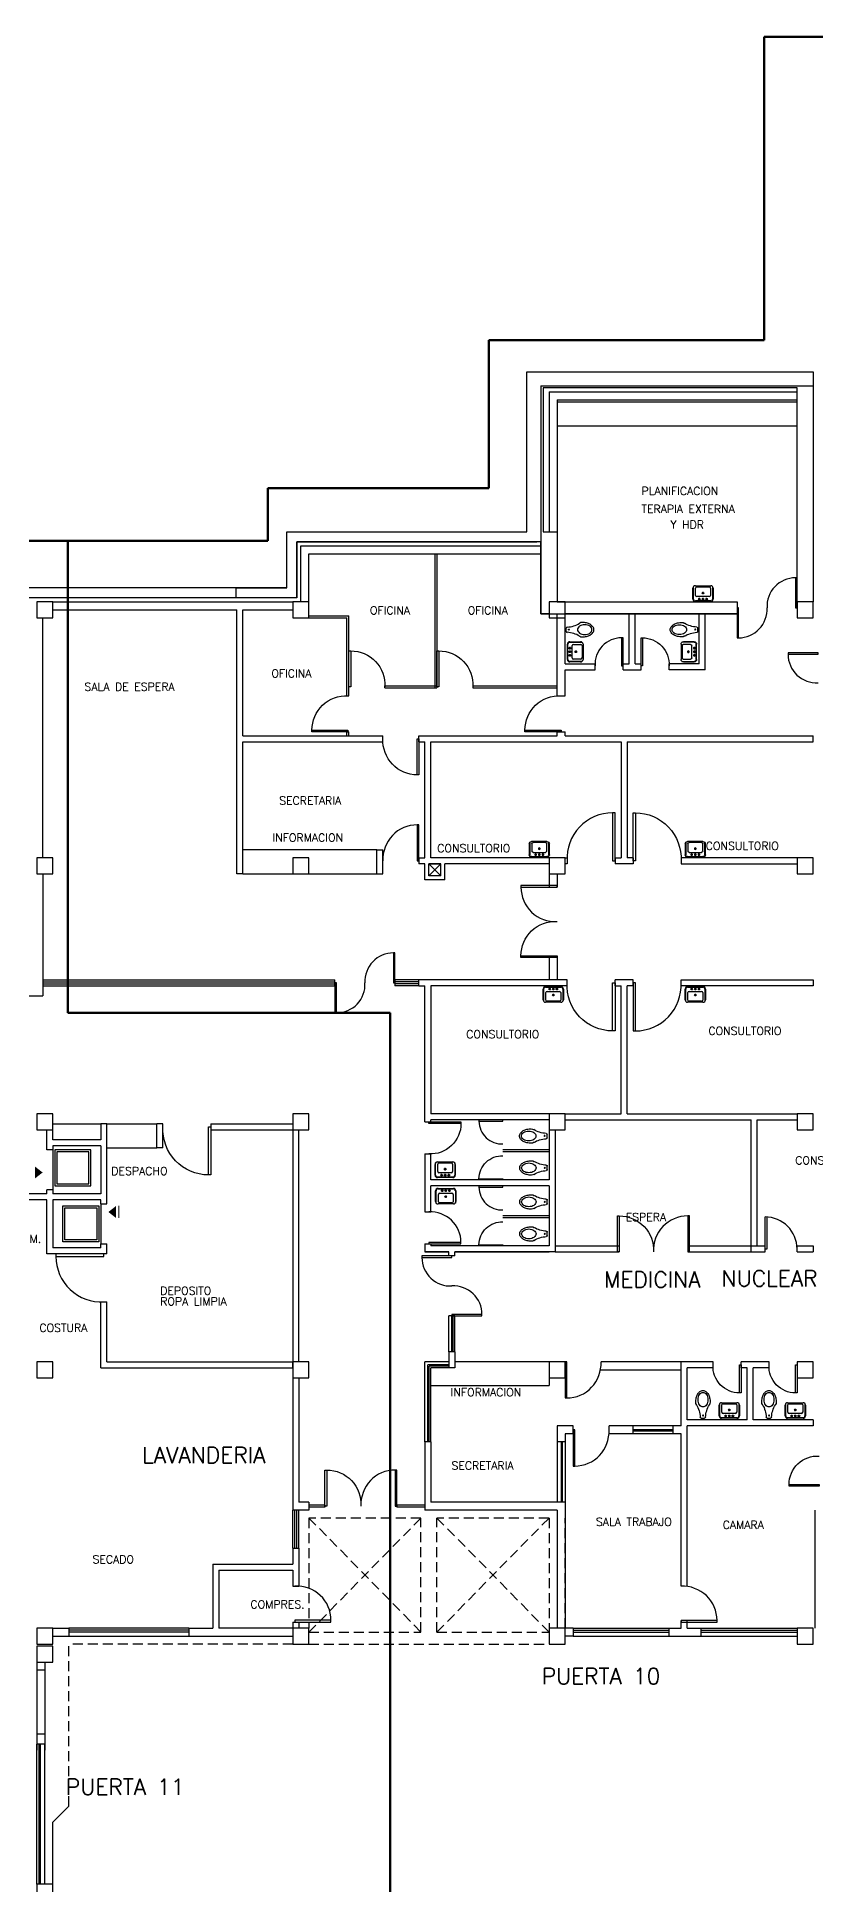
# Model space of a CAD drawing. Header units: metres. Extents: x 51 to 18146, y -212 to 18074.
# Drawn here: x 162.98 to 182.43, y -129.24 to -83.07 of the extents above; entities that cross this region are included whole.
import ezdxf

# ---------------------------------------------------------------- set-up
doc = ezdxf.new("R2010")
doc.units = ezdxf.units.M
doc.linetypes.add('HIDDEN', pattern=[0.375, 0.25, -0.125])
doc.layers.get('0').update_dxf_attribs({"color": 250})
for name, color, linetype in [('AY', 1, 'Continuous'), ('COL', 2, 'Continuous'), ('MU', 1, 'Continuous'), ('NO', 250, 'Continuous'), ('PA', 7, 'Continuous'), ('PU', 1, 'Continuous'), ('SA', 1, 'Continuous'), ('TA', 3, 'Continuous'), ('VE', 5, 'Continuous')]:
    doc.layers.add(name, color=color, linetype=linetype)
doc.layers.add('ZONAS', color=20, linetype='Continuous', lineweight=50)
doc.layers.get('0').freeze()
doc.styles.add('ROMANS', font='romans', dxfattribs={"height": 0.13})

# ---------------------------------------------------------------- blocks, each defined once
blk = doc.blocks.new('AS-01')
at = {"color": 0}
for p, q in [((-0.246, -0.098), (-0.246, 0.172)), ((-0.233, -0.135), (-0.233, 0.172)), ((-0.186, 0.232), (0.199, 0.232)), ((-0.186, 0.219), (0.199, 0.219)), ((-0.178, -0.103), (-0.178, 0.082)), ((-0.148, 0.112), (0.162, 0.112)), ((-0.053, 0.172), (-0.113, 0.172)), ((-0.083, 0.202), (-0.083, 0.142)), ((0.037, 0.172), (-0.023, 0.172)), ((0.037, 0.022), (-0.023, 0.022)), ((0.007, 0.202), (0.007, 0.142)), ((0.007, 0.052), (0.007, -0.008)), ((0.127, 0.172), (0.067, 0.172)), ((0.097, 0.202), (0.097, 0.142)), ((0.192, 0.082), (0.192, -0.103)), ((0.247, 0.172), (0.247, -0.135)), ((0.259, 0.172), (0.259, -0.098)), ((0.199, -0.158), (-0.186, -0.158)), ((0.162, -0.133), (-0.148, -0.133))]:
    blk.add_line(p, q, dxfattribs=at)
for centre in [(-0.083, 0.172), (0.007, 0.172), (0.007, 0.022), (0.097, 0.172)]:
    blk.add_circle(centre, 0.02, dxfattribs=at)
for centre, radius, start, end in [((-0.186, 0.172), 0.06, 90, 180), ((-0.186, 0.172), 0.0475, 90, 180), ((-0.148, 0.082), 0.03, 90, 180), ((0.162, 0.082), 0.03, 0, 90), ((0.199, 0.172), 0.06, 0, 90), ((0.199, 0.172), 0.0475, 0, 90), ((-0.186, -0.098), 0.06, 180, 270), ((-0.148, -0.103), 0.03, 180, 270), ((0.162, -0.103), 0.03, 270, 0), ((0.199, -0.098), 0.06, 270, 0)]:
    blk.add_arc(centre, radius, start, end, dxfattribs=at)
blk = doc.blocks.new('P-IZ')
at = {"color": 0}
blk.add_lwpolyline([(0.05, 1), (0.05, 0), (0, 0), (0, 1), (0.05, 1, -0.429311), (1, 0, -3.280951)], format="xyb", dxfattribs=at)
blk = doc.blocks.new('-COL40-')
at = {"color": 0}
blk.add_lwpolyline([(-0.2, 0.2), (-0.2, -0.2), (0.2, -0.2), (0.2, 0.2)], close=True, dxfattribs=at)
blk = doc.blocks.new('P-DE')
at = {"color": 0}
blk.add_lwpolyline([(-0.05, 1), (-0.05, 0), (0, 0), (0, 1), (-0.05, 1, 0.429311), (-1, 0, 3.280951)], format="xyb", dxfattribs=at)
blk = doc.blocks.new('AS-14')
at = {"color": 0}
blk.add_line((-0.046, 0.483), (0.036, 0.483), dxfattribs=at)
for points in [[(-0.162, 0.158, 0.022879), (-0.17, 0.146, 0.128162), (-0.185, 0.088, 0.055069), (-0.173, -0.023, 0.068879), (-0.14, -0.11, 0.105724), (-0.079, -0.182, 0.165058), (-0.005, -0.207, 0.165058), (0.069, -0.182, 0.105724), (0.13, -0.11, 0.068879), (0.163, -0.023, 0.055069), (0.175, 0.088, 0.128162)], [(0.175, 0.088, 0.128162), (0.16, 0.146, 0.022879), (0.152, 0.158, 0.085166)]]:
    blk.add_lwpolyline(points, format="xyb", dxfattribs=at)
blk.add_lwpolyline([(-0.125, 0.023, 0.068446), (-0.116, -0.049, 0.080596), (-0.09, -0.105, 0.107056), (-0.047, -0.145, 0.138156), (-0.003, -0.158, 0.138156), (0.041, -0.145, 0.107056), (0.083, -0.105, 0.080596), (0.109, -0.049, 0.068446), (0.119, 0.023, 0.068446), (0.109, 0.095, 0.080596), (0.083, 0.151, 0.107056), (0.041, 0.191, 0.138156), (-0.003, 0.203, 0.138156), (-0.047, 0.191, 0.107056), (-0.09, 0.151, 0.080596), (-0.116, 0.095, 0.068446)], format="xyb", close=True, dxfattribs=at)
blk.add_circle((-0.002, 0.42), 0.0125, dxfattribs=at)
for centre, radius, start, end in [((-0.046, 0.458), 0.025, 90, 177.4769), ((0.036, 0.458), 0.025, 2.5231, 90), ((-0.7, 0.487), 0.63, 327.6068, 357.4769), ((0.69, 0.487), 0.63, 182.5231, 212.3932)]:
    blk.add_arc(centre, radius, start, end, dxfattribs=at)
blk = doc.blocks.new('-MP')
at = {"color": 0}
for points in [[(-0.475, 0.5), (-0.475, 0), (-0.5, 0), (-0.5, 0.5), (-0.475, 0.5, -0.429311), (0, 0, -3.280951)], [(0.475, 0.5), (0.475, 0), (0.5, 0), (0.5, 0.5), (0.475, 0.5, 0.429311), (0, 0, 3.280951)]]:
    blk.add_lwpolyline(points, format="xyb", dxfattribs=at)
blk = doc.blocks.new('-MP1')
at = {"color": 0}
for points in [[(0.475, 0.5), (0.475, 0), (0.5, 0), (0.5, 0.5), (0.475, 0.5, 0.429311), (0, 0, 3.280951)], [(-0.475, -0.5), (-0.475, 0), (-0.5, 0), (-0.5, -0.5), (-0.475, -0.5, 0.429311), (0, 0, 3.280951)]]:
    blk.add_lwpolyline(points, format="xyb", dxfattribs=at)

msp = doc.modelspace()

# ---------------------------------------------------------------- linework, layer by layer
at = {"layer": 'AY', "color": 0}
for p, q in [((173.083, -103.739), (172.783, -104.039)), ((173.083, -104.039), (172.783, -103.739)), ((173.083, -103.739), (172.783, -104.039)), ((173.083, -104.039), (172.783, -103.739)), ((163.383, -110.889), (163.383, -111.889)), ((164.583, -112.239), (164.583, -113.239)), ((163.783, -127.288), (163.383, -127.688)), ((163.383, -129.238), (163.383, -127.688))]:
    msp.add_line(p, q, dxfattribs=at)
at = {"layer": 'AY', "color": 0, "linetype": 'HIDDEN'}
for p, q in [((172.583, -120.089), (169.783, -122.939)), ((172.583, -122.939), (169.783, -120.089)), ((172.583, -120.089), (169.783, -120.089)), ((169.783, -120.089), (169.783, -122.839)), ((172.583, -120.089), (169.783, -122.939)), ((172.583, -122.939), (169.783, -120.089)), ((172.583, -120.089), (169.783, -120.089)), ((169.783, -120.089), (169.783, -122.839)), ((172.583, -122.939), (172.583, -120.089)), ((172.583, -122.939), (172.583, -120.089)), ((175.783, -120.089), (172.983, -122.939)), ((172.983, -120.089), (175.783, -122.939)), ((172.983, -122.939), (172.983, -120.089)), ((175.783, -120.089), (172.983, -120.089)), ((172.983, -122.939), (172.983, -120.089)), ((175.783, -120.089), (175.783, -122.839)), ((176.183, -122.839), (176.183, -120.092)), ((163.783, -127.288), (163.783, -123.239)), ((169.383, -123.239), (163.783, -123.239)), ((169.383, -123.239), (164.033, -123.239)), ((169.783, -122.939), (172.583, -122.939)), ((169.783, -122.939), (172.583, -122.939)), ((169.783, -123.239), (175.783, -123.239)), ((169.783, -123.239), (173.111, -123.239)), ((173.111, -122.809), (172.983, -122.939)), ((172.983, -122.939), (175.783, -122.939)), ((172.983, -122.939), (173.111, -122.939))]:
    msp.add_line(p, q, dxfattribs=at)
at = {"layer": 'AY', "color": 15}
for points in [[(164.333, -110.889), (163.433, -110.889), (163.433, -111.789), (164.333, -111.789)], [(164.283, -110.939), (163.483, -110.939), (163.483, -111.739), (164.283, -111.739)], [(163.633, -112.289), (164.533, -112.289), (164.533, -113.189), (163.633, -113.189)], [(163.683, -112.339), (164.483, -112.339), (164.483, -113.139), (163.683, -113.139)]]:
    msp.add_lwpolyline(points, close=True, dxfattribs=at)
for points in [[(163.126, -111.453, 0, 0.3, 0), (162.933, -111.453, 0.3, 0.3, 0)], [(164.769, -112.44, 0, 0.3, 0), (164.961, -112.44, 0.3, 0.3, 0)]]:
    msp.add_lwpolyline(points, format="xyseb", dxfattribs=at)
at = {"layer": 'AY', "color": 15, "const_width": 0.03}
msp.add_lwpolyline([(165.031, -112.591), (165.031, -112.283)], dxfattribs=at)
at = {"layer": 'AY', "color": 15}
msp.add_lwpolyline([(153.533, -133.189), (163.383, -133.189), (163.383, -129.238)], dxfattribs=at)
at = {"layer": 'COL', "color": 15}
for p, q in [((175.233, -91.439), (182.383, -91.439)), ((175.233, -95.439), (175.233, -91.439)), ((175.583, -91.789), (175.583, -97.489)), ((175.583, -91.789), (182.383, -91.789)), ((181.983, -91.839), (175.633, -91.839)), ((175.633, -91.839), (175.633, -95.439)), ((181.983, -97.189), (181.983, -91.839)), ((182.383, -91.439), (182.383, -97.189)), ((175.983, -92.189), (175.983, -97.189)), ((175.983, -92.189), (181.983, -92.189)), ((175.983, -92.789), (181.983, -92.789)), ((169.233, -96.839), (169.233, -95.439)), ((169.233, -95.439), (175.233, -95.439)), ((169.233, -95.439), (175.233, -95.439)), ((169.233, -96.839), (169.233, -95.439)), ((175.633, -95.439), (175.983, -95.439)), ((175.983, -95.439), (175.983, -97.189)), ((169.483, -95.689), (175.483, -95.689)), ((169.483, -97.089), (169.483, -95.689)), ((175.583, -95.689), (169.483, -95.689)), ((169.483, -95.689), (169.483, -97.089)), ((175.583, -97.489), (175.583, -95.689)), ((169.233, -96.839), (118.883, -96.839)), ((167.96, -96.839), (169.233, -96.839)), ((167.96, -97.089), (167.96, -96.839)), ((169.483, -97.089), (118.633, -97.089)), ((169.483, -97.089), (167.96, -97.089)), ((175.983, -97.189), (180.483, -97.189)), ((175.983, -97.189), (180.483, -97.189)), ((180.483, -97.189), (180.483, -97.489)), ((175.583, -97.489), (180.483, -97.489)), ((175.783, -97.489), (175.583, -97.489)), ((180.483, -97.489), (176.183, -97.489))]:
    msp.add_line(p, q, dxfattribs=at)
at = {"layer": 'MU', "color": 0}
for p, q in [((171.483, -103.389), (168.133, -103.389)), ((171.483, -103.389), (168.133, -103.389)), ((168.133, -103.989), (169.383, -103.989)), ((168.133, -103.989), (169.383, -103.989)), ((169.783, -103.989), (171.483, -103.989)), ((169.783, -103.989), (171.483, -103.989)), ((163.383, -110.239), (164.583, -110.239)), ((164.733, -110.239), (165.983, -110.239)), ((164.733, -110.839), (165.983, -110.839)), ((176.228, -116.189), (173.453, -116.189)), ((179.083, -116.189), (177.083, -116.189)), ((175.783, -116.789), (172.833, -116.789)), ((175.783, -116.589), (175.783, -116.775))]:
    msp.add_line(p, q, dxfattribs=at)
at = {"layer": 'NO'}
for p, q in [((175.783, -103.989), (175.783, -104.325)), ((175.983, -103.989), (175.983, -104.325)), ((175.783, -105.167), (175.783, -105.193)), ((175.783, -106.035), (175.783, -106.639)), ((175.983, -106.035), (175.983, -106.639)), ((176.183, -116.389), (176.228, -116.389)), ((177.07, -116.389), (179.083, -116.389))]:
    msp.add_line(p, q, dxfattribs=at)
at = {"layer": 'PA', "color": 0}
for p, q in [((175.783, -91.939), (181.983, -91.939)), ((175.783, -91.939), (175.783, -95.439)), ((175.983, -92.139), (181.983, -92.139)), ((175.983, -92.139), (175.983, -95.439)), ((169.583, -95.789), (175.583, -95.789)), ((169.583, -97.189), (169.583, -95.789)), ((169.583, -95.789), (175.583, -95.789)), ((169.583, -97.189), (169.583, -95.789)), ((169.783, -97.189), (169.783, -95.989)), ((169.783, -95.989), (175.583, -95.989)), ((169.783, -95.989), (175.583, -95.989)), ((169.783, -97.189), (169.783, -95.989)), ((163.383, -97.189), (169.383, -97.189)), ((163.383, -97.389), (167.983, -97.389)), ((167.96, -97.189), (169.383, -97.189)), ((167.96, -97.389), (167.983, -97.389)), ((167.983, -103.989), (167.983, -97.389)), ((167.983, -103.989), (167.983, -97.389)), ((168.133, -97.389), (169.383, -97.389)), ((168.133, -100.539), (168.133, -97.389)), ((168.133, -100.539), (168.133, -97.389)), ((168.133, -97.389), (169.383, -97.389)), ((163.133, -103.589), (163.133, -97.589)), ((175.983, -99.539), (175.983, -97.489)), ((175.983, -99.539), (175.983, -97.489)), ((176.183, -98.739), (176.183, -97.489)), ((176.183, -98.739), (176.183, -97.489)), ((177.783, -98.739), (177.783, -97.489)), ((177.783, -98.739), (177.783, -97.489)), ((177.933, -98.739), (177.933, -97.489)), ((177.933, -98.739), (177.933, -97.489)), ((179.533, -98.739), (179.533, -97.489)), ((179.683, -98.889), (179.683, -97.489)), ((176.183, -98.739), (176.933, -98.739)), ((176.183, -98.739), (176.933, -98.739)), ((176.933, -98.889), (176.933, -98.739)), ((176.933, -98.889), (176.933, -98.739)), ((177.633, -98.889), (177.633, -98.739)), ((177.633, -98.739), (177.783, -98.739)), ((177.633, -98.889), (177.633, -98.739)), ((177.633, -98.739), (177.783, -98.739)), ((177.933, -98.739), (178.083, -98.739)), ((178.083, -98.889), (178.083, -98.739)), ((178.083, -98.889), (178.083, -98.739)), ((178.783, -98.889), (178.783, -98.739)), ((179.533, -98.739), (178.783, -98.739)), ((178.783, -98.889), (178.783, -98.739)), ((179.533, -98.739), (178.783, -98.739)), ((176.183, -99.539), (176.183, -98.889)), ((176.183, -98.889), (176.933, -98.889)), ((176.183, -99.539), (176.183, -98.889)), ((176.183, -98.889), (176.933, -98.889)), ((177.633, -98.889), (177.933, -98.889)), ((177.633, -98.889), (178.083, -98.889)), ((179.533, -98.889), (178.783, -98.889)), ((179.683, -98.889), (178.783, -98.889)), ((175.983, -99.539), (176.183, -99.539)), ((175.983, -99.539), (176.183, -99.539)), ((168.133, -100.539), (171.633, -100.539)), ((168.133, -100.539), (171.633, -100.539)), ((171.633, -100.689), (171.633, -100.539)), ((171.633, -100.689), (171.633, -100.539)), ((172.533, -100.689), (172.533, -100.539)), ((172.533, -100.539), (175.983, -100.539)), ((172.533, -100.539), (175.983, -100.539)), ((172.533, -100.689), (172.533, -100.539)), ((175.983, -100.539), (175.983, -100.439)), ((175.983, -100.439), (176.183, -100.439)), ((175.983, -100.439), (176.183, -100.439)), ((175.983, -100.539), (175.983, -100.439)), ((176.183, -100.539), (176.183, -100.439)), ((176.183, -100.539), (176.183, -100.439)), ((176.183, -100.539), (182.383, -100.539)), ((176.183, -100.539), (182.383, -100.539)), ((182.383, -100.689), (182.383, -100.539)), ((168.133, -100.689), (171.633, -100.689)), ((168.133, -103.989), (168.133, -100.689)), ((168.133, -100.689), (171.633, -100.689)), ((168.133, -103.989), (168.133, -100.689)), ((172.533, -100.689), (172.683, -100.689)), ((172.533, -100.689), (172.683, -100.689)), ((172.683, -103.589), (172.683, -100.689)), ((172.683, -103.589), (172.683, -100.689)), ((172.833, -103.589), (172.833, -100.689)), ((172.833, -100.689), (177.583, -100.689)), ((172.833, -100.689), (177.583, -100.689)), ((172.833, -103.589), (172.833, -100.689)), ((177.583, -100.689), (177.583, -103.589)), ((177.583, -100.689), (177.583, -103.589)), ((177.733, -100.689), (182.383, -100.689)), ((177.733, -100.689), (177.733, -103.589)), ((177.733, -100.689), (182.383, -100.689)), ((177.733, -100.689), (177.733, -103.589)), ((171.483, -103.389), (171.633, -103.389)), ((171.483, -103.989), (171.483, -103.389)), ((171.483, -103.389), (171.633, -103.389)), ((171.483, -103.989), (171.483, -103.389)), ((171.633, -103.989), (171.633, -103.389)), ((171.633, -103.989), (171.633, -103.389)), ((172.533, -103.589), (172.683, -103.589)), ((172.533, -103.589), (172.533, -103.739)), ((172.533, -103.589), (172.683, -103.589)), ((172.533, -103.589), (172.533, -103.739)), ((172.683, -103.739), (172.533, -103.739)), ((172.683, -103.739), (172.533, -103.739)), ((172.683, -104.139), (172.683, -103.739)), ((172.683, -104.139), (172.683, -103.739)), ((173.083, -103.739), (172.783, -103.739)), ((172.783, -104.039), (172.783, -103.739)), ((172.783, -103.739), (173.083, -103.739)), ((173.083, -103.739), (172.783, -103.739)), ((172.783, -103.739), (173.083, -103.739)), ((172.783, -104.039), (172.783, -103.739)), ((175.783, -103.589), (172.833, -103.589)), ((175.783, -103.589), (172.833, -103.589)), ((173.083, -104.039), (173.083, -103.739)), ((173.083, -104.039), (173.083, -103.739)), ((173.183, -104.139), (173.183, -103.739)), ((175.783, -103.739), (173.183, -103.739)), ((175.783, -103.739), (173.183, -103.739)), ((173.183, -104.139), (173.183, -103.739)), ((176.183, -103.589), (176.233, -103.589)), ((176.183, -103.589), (176.233, -103.589)), ((176.233, -103.739), (176.183, -103.739)), ((176.233, -103.739), (176.183, -103.739)), ((176.233, -103.589), (176.233, -103.739)), ((176.233, -103.589), (176.233, -103.739)), ((177.433, -103.589), (177.433, -103.739)), ((177.433, -103.589), (177.583, -103.589)), ((177.433, -103.589), (177.433, -103.739)), ((177.433, -103.589), (177.583, -103.589)), ((177.883, -103.739), (177.433, -103.739)), ((177.883, -103.739), (177.433, -103.739)), ((177.883, -103.589), (177.733, -103.589)), ((177.883, -103.589), (177.733, -103.589)), ((177.883, -103.589), (177.883, -103.739)), ((177.883, -103.589), (177.883, -103.739)), ((179.083, -103.589), (179.083, -103.739)), ((181.984, -103.589), (179.083, -103.589)), ((181.984, -103.589), (179.083, -103.589)), ((179.083, -103.589), (179.083, -103.739)), ((179.083, -103.739), (181.984, -103.739)), ((179.083, -103.739), (181.984, -103.739)), ((163.133, -103.989), (163.133, -107.039)), ((168.133, -103.989), (167.983, -103.989)), ((168.133, -103.989), (167.983, -103.989)), ((171.483, -103.989), (171.633, -103.989)), ((171.483, -103.989), (171.633, -103.989)), ((173.183, -104.139), (172.683, -104.139)), ((173.183, -104.139), (172.683, -104.139)), ((173.083, -104.039), (172.783, -104.039)), ((173.083, -104.039), (172.783, -104.039)), ((163.133, -105.109), (163.133, -107.039)), ((172.533, -106.789), (172.533, -106.639)), ((176.233, -106.639), (172.533, -106.639)), ((173.111, -106.639), (172.533, -106.639)), ((172.533, -106.789), (172.533, -106.639)), ((176.233, -106.639), (172.533, -106.639)), ((172.533, -106.789), (172.533, -106.639)), ((176.233, -106.789), (176.233, -106.639)), ((176.233, -106.789), (176.233, -106.639)), ((177.433, -106.789), (177.433, -106.639)), ((177.883, -106.639), (177.433, -106.639)), ((177.883, -106.639), (177.433, -106.639)), ((177.433, -106.789), (177.433, -106.639)), ((177.883, -106.789), (177.883, -106.639)), ((177.883, -106.789), (177.883, -106.639)), ((179.083, -106.789), (179.083, -106.639)), ((179.083, -106.639), (182.383, -106.639)), ((179.083, -106.789), (179.083, -106.639)), ((182.383, -106.639), (182.383, -106.789)), ((182.383, -106.639), (182.383, -106.789)), ((158.883, -107.039), (163.133, -107.039)), ((160.083, -107.039), (163.133, -107.039)), ((172.533, -106.789), (172.683, -106.789)), ((172.533, -106.789), (172.683, -106.789)), ((172.533, -106.789), (172.683, -106.789)), ((172.683, -110.189), (172.683, -106.789)), ((172.683, -110.189), (172.683, -106.789)), ((172.683, -110.189), (172.683, -106.789)), ((172.833, -106.789), (172.833, -109.989)), ((176.233, -106.789), (172.833, -106.789)), ((172.833, -106.789), (172.833, -109.989)), ((172.833, -106.789), (172.833, -109.989)), ((176.233, -106.789), (172.833, -106.789)), ((177.433, -106.789), (177.583, -106.789)), ((177.433, -106.789), (177.583, -106.789)), ((177.583, -109.989), (177.583, -106.789)), ((177.583, -109.989), (177.583, -106.789)), ((177.883, -106.789), (177.733, -106.789)), ((177.733, -109.989), (177.733, -106.789)), ((177.733, -109.989), (177.733, -106.789)), ((177.883, -106.789), (177.733, -106.789)), ((182.383, -106.789), (179.083, -106.789)), ((182.383, -106.789), (179.083, -106.789)), ((164.733, -110.239), (164.583, -110.239)), ((164.583, -110.239), (164.583, -110.639)), ((164.733, -110.839), (164.733, -110.239)), ((166.133, -110.239), (165.983, -110.239)), ((165.983, -110.839), (165.983, -110.239)), ((166.133, -110.839), (166.133, -110.239)), ((167.333, -110.239), (167.333, -110.389)), ((167.333, -110.239), (169.383, -110.239)), ((167.96, -110.239), (169.383, -110.239)), ((172.683, -110.189), (172.833, -110.189)), ((172.683, -110.189), (172.833, -110.189)), ((172.683, -110.189), (172.833, -110.189)), ((175.783, -109.989), (172.833, -109.989)), ((173.111, -109.989), (172.833, -109.989)), ((175.783, -109.989), (172.833, -109.989)), ((175.783, -110.139), (172.833, -110.139)), ((172.833, -110.189), (172.833, -110.139)), ((173.111, -110.139), (172.833, -110.139)), ((172.833, -110.189), (172.833, -110.139)), ((175.783, -110.139), (172.833, -110.139)), ((172.833, -110.189), (172.833, -110.139)), ((176.183, -109.989), (177.583, -109.989)), ((176.183, -109.989), (177.583, -109.989)), ((176.183, -110.139), (179.083, -110.139)), ((176.183, -110.139), (180.833, -110.139)), ((177.733, -109.989), (181.983, -109.989)), ((177.733, -109.989), (181.983, -109.989)), ((180.833, -113.439), (180.833, -110.139)), ((180.983, -110.139), (181.983, -110.139)), ((180.983, -113.289), (180.983, -110.139)), ((163.233, -110.889), (163.233, -110.389)), ((163.383, -110.639), (163.383, -110.389)), ((164.583, -110.639), (163.383, -110.639)), ((164.583, -110.789), (163.383, -110.789)), ((163.383, -110.789), (163.383, -110.889)), ((164.583, -110.789), (164.583, -111.989)), ((164.733, -112.239), (164.733, -110.639)), ((167.333, -110.389), (169.383, -110.389)), ((167.96, -110.389), (169.383, -110.389)), ((169.383, -110.389), (169.383, -116.189)), ((169.383, -110.389), (169.383, -112.389)), ((169.533, -116.189), (169.533, -110.389)), ((169.533, -114.528), (169.533, -110.389)), ((175.783, -110.389), (175.783, -111.639)), ((175.783, -110.389), (175.783, -111.639)), ((175.933, -110.389), (175.933, -113.439)), ((163.383, -110.889), (163.233, -110.889)), ((166.133, -110.839), (165.983, -110.839)), ((172.683, -110.989), (172.833, -110.989)), ((172.683, -110.989), (172.683, -112.439)), ((172.683, -110.989), (172.683, -112.439)), ((172.683, -110.989), (172.833, -110.989)), ((172.683, -110.989), (172.683, -112.439)), ((172.683, -110.989), (172.833, -110.989)), ((172.833, -111.639), (172.833, -110.989)), ((172.833, -111.639), (172.833, -110.989)), ((172.833, -111.639), (172.833, -110.989)), ((175.783, -111.639), (172.833, -111.639)), ((173.111, -111.639), (172.833, -111.639)), ((175.783, -111.639), (172.833, -111.639)), ((163.233, -111.989), (157.333, -111.989)), ((163.233, -112.139), (161.233, -112.139)), ((163.383, -111.889), (163.233, -111.889)), ((163.233, -111.989), (163.233, -111.889)), ((163.233, -113.489), (163.233, -112.139)), ((163.383, -111.889), (163.383, -111.989)), ((163.383, -111.889), (163.383, -111.989)), ((164.583, -111.989), (163.383, -111.989)), ((164.583, -112.139), (163.383, -112.139)), ((163.383, -112.139), (163.383, -113.339)), ((164.583, -112.239), (164.583, -112.139)), ((175.783, -111.789), (172.833, -111.789)), ((172.833, -112.439), (172.833, -111.789)), ((173.111, -111.789), (172.833, -111.789)), ((172.833, -112.439), (172.833, -111.789)), ((175.783, -111.789), (172.833, -111.789)), ((172.833, -112.439), (172.833, -111.789)), ((175.783, -111.789), (175.783, -113.289)), ((175.783, -111.789), (175.783, -113.289)), ((164.583, -112.239), (164.733, -112.239)), ((169.383, -112.539), (169.383, -114.528)), ((172.683, -112.439), (172.833, -112.439)), ((172.683, -112.439), (172.833, -112.439)), ((172.683, -112.439), (172.833, -112.439)), ((164.733, -113.489), (163.233, -113.489)), ((164.583, -113.339), (163.383, -113.339)), ((164.583, -113.339), (164.583, -113.239)), ((164.583, -113.239), (164.733, -113.239)), ((164.733, -113.489), (164.733, -113.239)), ((172.683, -113.239), (172.833, -113.239)), ((172.683, -113.239), (172.683, -113.439)), ((172.683, -113.239), (172.833, -113.239)), ((172.683, -113.239), (172.683, -113.439)), ((172.683, -113.239), (172.833, -113.239)), ((172.683, -113.239), (172.683, -113.439)), ((172.683, -113.439), (173.283, -113.439)), ((173.111, -113.439), (172.683, -113.439)), ((172.683, -113.439), (173.111, -113.439)), ((172.683, -113.439), (173.283, -113.439)), ((173.283, -113.439), (172.683, -113.439)), ((173.283, -113.439), (172.683, -113.439)), ((172.833, -113.239), (172.833, -113.289)), ((172.833, -113.239), (172.833, -113.289)), ((172.833, -113.239), (172.833, -113.289)), ((175.783, -113.289), (172.833, -113.289)), ((173.111, -113.289), (172.833, -113.289)), ((175.783, -113.289), (172.833, -113.289)), ((173.283, -113.539), (173.283, -113.439)), ((173.433, -113.539), (173.283, -113.539)), ((175.933, -113.439), (173.433, -113.439)), ((175.775, -113.439), (173.433, -113.439)), ((173.433, -113.539), (173.433, -113.439)), ((173.433, -113.439), (175.783, -113.439)), ((173.433, -113.439), (175.783, -113.439)), ((175.933, -113.289), (177.54, -113.289)), ((175.933, -113.439), (177.54, -113.439)), ((178.389, -113.289), (178.4, -113.289)), ((179.25, -113.289), (181.183, -113.289)), ((179.25, -113.439), (181.183, -113.439)), ((181.183, -113.439), (181.183, -113.289)), ((181.983, -113.439), (181.983, -113.289)), ((181.983, -113.289), (182.383, -113.289)), ((181.983, -113.439), (182.383, -113.439)), ((182.383, -113.289), (182.383, -113.439)), ((164.583, -116.339), (164.583, -114.689)), ((164.583, -114.689), (164.733, -114.689)), ((164.733, -116.189), (164.733, -114.689)), ((164.583, -116.339), (169.383, -116.339)), ((164.733, -116.189), (169.383, -116.189)), ((169.383, -116.339), (169.383, -116.189)), ((173.283, -115.939), (173.283, -116.339)), ((173.433, -115.939), (173.283, -115.939)), ((173.433, -116.339), (173.283, -116.339)), ((173.433, -115.939), (173.433, -116.339)), ((179.883, -116.189), (179.083, -116.189)), ((179.083, -117.789), (179.083, -116.189)), ((179.883, -116.339), (179.233, -116.339)), ((179.233, -117.639), (179.233, -116.339)), ((179.883, -116.339), (179.883, -116.189)), ((180.583, -116.339), (180.583, -116.189)), ((181.283, -116.189), (180.583, -116.189)), ((180.733, -116.339), (180.583, -116.339)), ((180.733, -117.639), (180.733, -116.339)), ((181.283, -116.339), (180.883, -116.339)), ((180.883, -117.639), (180.883, -116.339)), ((181.283, -116.339), (181.283, -116.189)), ((169.383, -116.589), (169.383, -119.889)), ((169.533, -116.589), (169.533, -119.689)), ((180.733, -117.639), (179.233, -117.639)), ((182.383, -117.639), (180.883, -117.639)), ((182.383, -117.639), (182.383, -117.789)), ((172.683, -118.189), (172.683, -119.889)), ((172.833, -118.189), (172.683, -118.189)), ((172.833, -118.189), (172.833, -119.689)), ((175.983, -117.789), (175.983, -118.189)), ((176.383, -117.789), (175.983, -117.789)), ((176.183, -118.189), (175.983, -118.189)), ((176.383, -117.989), (176.183, -117.989)), ((176.183, -117.989), (176.183, -118.189)), ((176.383, -117.989), (176.383, -117.789)), ((177.283, -117.989), (177.283, -117.789)), ((177.883, -117.789), (177.283, -117.789)), ((177.883, -117.989), (177.283, -117.989)), ((177.883, -117.989), (177.883, -117.789)), ((179.083, -117.789), (178.883, -117.789)), ((178.883, -117.989), (178.883, -117.789)), ((179.083, -117.989), (178.883, -117.989)), ((179.083, -121.795), (179.083, -117.989)), ((179.233, -121.8), (179.233, -117.789)), ((182.383, -117.789), (179.233, -117.789)), ((169.783, -119.889), (169.383, -119.889)), ((169.783, -119.689), (169.533, -119.689)), ((169.783, -119.689), (169.783, -119.889)), ((175.983, -119.889), (172.683, -119.889)), ((176.183, -119.689), (172.833, -119.689)), ((175.983, -119.889), (175.983, -122.839)), ((176.183, -119.689), (176.183, -122.839)), ((182.433, -122.839), (182.433, -119.889)), ((169.383, -120.839), (169.383, -121.239)), ((169.383, -120.839), (169.533, -120.839)), ((169.383, -120.839), (169.383, -121.239)), ((169.383, -120.839), (169.533, -120.839)), ((169.533, -120.839), (169.533, -121.789)), ((169.533, -120.839), (169.533, -121.789)), ((167.383, -121.239), (167.383, -122.839)), ((167.383, -121.239), (169.383, -121.239)), ((167.383, -121.239), (169.383, -121.239)), ((167.383, -121.239), (167.383, -122.839)), ((167.533, -121.389), (169.383, -121.389)), ((167.533, -121.389), (167.533, -122.839)), ((167.533, -121.389), (169.383, -121.389)), ((167.533, -121.389), (167.533, -122.839)), ((169.383, -121.389), (169.383, -121.789)), ((169.383, -121.389), (169.383, -121.789)), ((169.383, -121.789), (169.533, -121.789)), ((169.383, -121.789), (169.533, -121.789)), ((169.383, -122.689), (169.533, -122.689)), ((169.383, -122.689), (169.383, -122.839)), ((169.383, -122.689), (169.533, -122.689)), ((169.383, -122.689), (169.383, -122.839)), ((169.533, -122.689), (169.533, -122.839)), ((169.533, -122.689), (169.533, -122.839)), ((179.083, -122.839), (179.083, -122.65)), ((179.233, -122.839), (179.233, -122.65)), ((163.383, -122.839), (163.783, -122.839)), ((163.383, -122.839), (163.783, -122.839)), ((163.383, -123.039), (163.633, -123.039)), ((163.383, -123.039), (163.783, -123.039)), ((163.783, -122.839), (163.783, -123.039)), ((166.783, -122.839), (167.383, -122.839)), ((166.783, -122.839), (166.783, -123.039)), ((166.783, -122.839), (167.383, -122.839)), ((166.783, -122.839), (166.783, -123.039)), ((166.783, -123.039), (169.383, -123.039)), ((166.783, -123.039), (169.383, -123.039)), ((169.383, -122.839), (167.533, -122.839)), ((169.383, -122.839), (167.533, -122.839)), ((176.383, -122.839), (176.183, -122.839)), ((176.383, -123.039), (176.183, -123.039)), ((176.383, -122.839), (176.383, -123.039)), ((178.783, -123.039), (178.783, -122.839)), ((178.783, -122.839), (179.083, -122.839)), ((178.783, -123.039), (179.583, -123.039)), ((179.233, -122.839), (179.583, -122.839)), ((179.583, -123.039), (179.583, -122.839)), ((162.983, -123.689), (162.983, -123.889)), ((163.183, -123.689), (163.183, -123.889)), ((163.183, -123.889), (162.983, -123.889)), ((162.983, -123.889), (162.983, -125.889)), ((163.183, -123.889), (163.183, -125.889)), ((163.183, -125.489), (162.983, -125.489)), ((162.983, -125.489), (162.983, -125.739)), ((163.183, -125.489), (163.183, -125.739)), ((163.183, -125.739), (162.983, -125.739))]:
    msp.add_line(p, q, dxfattribs=at)
at = {"layer": 'PU', "color": 15}
for p, q in [((181.183, -113.364), (181.183, -112.564)), ((181.233, -113.364), (181.233, -112.565)), ((181.183, -113.364), (181.233, -113.364))]:
    msp.add_line(p, q, dxfattribs=at)
msp.add_arc((181.183, -113.364), 0.8, 0, 90, dxfattribs=at)
at = {"layer": 'TA', "color": 0}
for p, q in [((172.933, -95.989), (172.933, -99.339)), ((172.983, -95.989), (172.983, -99.339)), ((169.783, -97.539), (170.783, -97.539)), ((169.783, -97.589), (170.733, -97.589)), ((170.733, -99.539), (170.733, -97.589)), ((170.783, -99.539), (170.783, -97.539)), ((170.733, -99.539), (170.783, -99.539)), ((171.683, -99.289), (172.983, -99.289)), ((171.683, -99.339), (171.683, -99.289)), ((171.683, -99.339), (172.983, -99.339)), ((173.883, -99.289), (175.983, -99.289)), ((173.883, -99.289), (173.883, -99.339)), ((173.883, -99.339), (175.983, -99.339)), ((170.733, -100.439), (170.783, -100.439)), ((170.733, -100.539), (170.733, -100.439)), ((170.783, -100.539), (170.783, -100.439)), ((175.775, -110.889), (174.633, -110.889)), ((175.775, -110.889), (174.633, -110.889)), ((175.775, -110.939), (174.633, -110.939)), ((175.775, -110.939), (174.633, -110.939)), ((175.775, -112.539), (174.633, -112.539)), ((175.783, -112.539), (174.633, -112.539)), ((175.783, -112.589), (174.633, -112.589))]:
    msp.add_line(p, q, dxfattribs=at)
at = {"layer": 'TA', "color": 15, "const_width": 0.0003}
for points in [[(174.633, -110.939), (174.633, -111.039), (174.583, -111.039), (174.583, -110.739), (174.633, -110.739), (174.633, -110.889)], [(174.633, -110.939), (174.633, -111.039), (174.583, -111.039), (174.583, -110.739), (174.633, -110.739), (174.633, -110.889)], [(174.633, -112.589), (174.633, -112.689), (174.583, -112.689), (174.583, -112.389), (174.633, -112.389), (174.633, -112.539)], [(174.633, -112.589), (174.633, -112.689), (174.583, -112.689), (174.583, -112.389), (174.633, -112.389), (174.633, -112.539)]]:
    msp.add_lwpolyline(points, dxfattribs=at)
at = {"layer": 'VE', "color": 0}
for p, q in [((163.133, -106.639), (170.433, -106.639)), ((163.133, -106.639), (170.433, -106.639)), ((167.96, -106.639), (170.433, -106.639)), ((170.433, -106.789), (170.433, -106.639)), ((170.433, -106.789), (170.433, -106.639)), ((170.433, -106.789), (170.433, -106.639)), ((171.933, -106.639), (171.933, -106.789)), ((172.533, -106.639), (171.933, -106.639)), ((171.933, -106.639), (171.933, -106.789)), ((172.533, -106.639), (171.933, -106.639)), ((172.533, -106.639), (171.933, -106.639)), ((171.933, -106.639), (171.933, -106.789)), ((163.133, -106.689), (170.433, -106.689)), ((163.133, -106.689), (170.433, -106.689)), ((163.133, -106.739), (170.433, -106.739)), ((163.133, -106.739), (170.433, -106.739)), ((163.133, -106.789), (170.433, -106.789)), ((163.133, -106.789), (170.433, -106.789)), ((167.96, -106.689), (170.433, -106.689)), ((167.96, -106.739), (170.433, -106.739)), ((167.96, -106.789), (170.433, -106.789)), ((172.533, -106.689), (171.933, -106.689)), ((172.533, -106.689), (171.933, -106.689)), ((172.533, -106.689), (171.933, -106.689)), ((172.533, -106.739), (171.933, -106.739)), ((172.533, -106.739), (171.933, -106.739)), ((172.533, -106.739), (171.933, -106.739)), ((172.533, -106.789), (171.933, -106.789)), ((172.533, -106.789), (171.933, -106.789)), ((172.533, -106.789), (171.933, -106.789)), ((173.283, -115.939), (173.283, -115.039)), ((173.433, -115.039), (173.283, -115.039)), ((173.358, -115.939), (173.358, -115.039)), ((173.388, -115.939), (173.388, -115.039)), ((173.433, -115.939), (173.433, -115.039)), ((173.283, -116.189), (172.683, -116.189)), ((172.683, -118.189), (172.683, -116.189)), ((172.758, -118.189), (172.758, -116.264)), ((173.283, -116.264), (172.758, -116.264)), ((173.283, -116.294), (172.788, -116.294)), ((172.788, -118.189), (172.788, -116.294)), ((172.833, -118.189), (172.833, -116.339)), ((173.283, -116.339), (172.833, -116.339)), ((175.983, -118.189), (175.983, -119.689)), ((176.083, -118.189), (176.083, -119.689)), ((176.113, -118.189), (176.113, -119.689)), ((176.183, -118.189), (176.183, -119.689)), ((178.883, -117.789), (177.883, -117.789)), ((178.883, -117.889), (177.883, -117.889)), ((178.883, -117.919), (177.883, -117.919)), ((178.883, -117.989), (177.883, -117.989)), ((169.383, -120.839), (169.383, -119.889)), ((169.383, -120.839), (169.383, -119.889)), ((169.433, -120.839), (169.433, -119.889)), ((169.433, -120.839), (169.433, -119.889)), ((169.483, -120.839), (169.483, -119.889)), ((169.483, -120.839), (169.483, -119.889)), ((169.533, -120.839), (169.533, -119.889)), ((169.533, -120.839), (169.533, -119.889)), ((170.183, -119.764), (169.783, -119.764)), ((170.183, -119.764), (169.783, -119.764)), ((170.183, -119.814), (169.783, -119.814)), ((170.183, -119.814), (169.783, -119.814)), ((170.183, -119.764), (170.183, -119.814)), ((172.133, -119.764), (171.983, -119.764)), ((171.983, -119.764), (171.983, -119.814)), ((172.683, -119.764), (171.983, -119.764)), ((171.983, -119.764), (171.983, -119.814)), ((172.133, -119.814), (171.983, -119.814)), ((172.683, -119.814), (171.983, -119.814)), ((166.783, -122.839), (163.783, -122.839)), ((166.783, -122.839), (163.783, -122.839)), ((166.783, -122.889), (163.783, -122.889)), ((166.783, -122.889), (163.783, -122.889)), ((166.783, -122.939), (163.783, -122.939)), ((166.783, -122.939), (163.783, -122.939)), ((163.783, -123.039), (166.783, -123.039)), ((163.783, -123.039), (166.783, -123.039)), ((176.383, -122.839), (178.783, -122.839)), ((176.383, -122.889), (178.783, -122.889)), ((176.383, -122.939), (178.783, -122.939)), ((176.383, -123.039), (178.783, -123.039)), ((179.583, -122.839), (181.983, -122.839)), ((179.583, -122.889), (181.983, -122.889)), ((179.583, -122.939), (181.983, -122.939)), ((179.583, -123.039), (181.983, -123.039)), ((162.983, -129.238), (162.983, -125.739)), ((163.043, -129.238), (163.043, -125.739)), ((163.073, -129.238), (163.073, -125.739)), ((163.183, -129.238), (163.183, -125.739))]:
    msp.add_line(p, q, dxfattribs=at)
at = {"layer": 'ZONAS', "lineweight": 140}
for p, q in [((181.162, -90.65), (181.162, -83.07)), ((181.162, -83.07), (202.086, -83.07)), ((174.275, -94.352), (174.275, -90.65)), ((174.275, -90.65), (181.162, -90.65)), ((168.758, -95.666), (168.758, -94.352)), ((168.758, -94.352), (174.275, -94.352)), ((122.42, -95.666), (163.755, -95.666)), ((163.755, -95.666), (163.755, -107.461)), ((163.755, -95.666), (168.758, -95.666)), ((163.755, -107.461), (171.813, -107.461)), ((171.813, -107.461), (171.813, -158.184))]:
    msp.add_line(p, q, dxfattribs=at)

# ---------------------------------------------------------------- block references
at = {"layer": 'COL', "color": 0}
for p in [(163.183, -97.389), (169.583, -97.389), (169.583, -97.389), (175.983, -97.389), (182.183, -97.389), (163.183, -103.789), (169.583, -103.789), (169.583, -103.789), (175.983, -103.789), (175.983, -103.789), (182.183, -103.789), (182.183, -103.789), (163.183, -110.189), (169.583, -110.189), (169.583, -110.189), (175.983, -110.189), (175.983, -110.189), (182.183, -110.189), (182.183, -110.189), (163.183, -116.389), (169.583, -116.389), (175.983, -116.389), (182.183, -116.389), (163.183, -123.039), (163.183, -123.039), (169.583, -123.039), (169.583, -123.039), (175.983, -123.039), (182.183, -123.039), (163.183, -123.489), (163.183, -123.489), (163.183, -129.438)]:
    msp.add_blockref('-COL40-', p, dxfattribs=at)
at = {"layer": 'PU', "color": 0}
for name, p, xscale, yscale, zscale in [('-MP1', (181.233, -97.339), 1.5, 1.5, 1.5), ('P-DE', (177.633, -98.789), 0.7000000000000001, 0.7000000000000001, 0.7000000000000001), ('P-DE', (177.633, -98.789), 0.7000000000000001, 0.7000000000000001, 0.7000000000000001), ('P-DE', (178.083, -98.789), -0.7000000000000001, 0.7000000000000001, 0.7000000000000001), ('P-DE', (178.083, -98.789), -0.7000000000000001, 0.7000000000000001, 0.7000000000000001), ('P-IZ', (170.783, -99.314), 0.9, 0.9, 0.9), ('P-IZ', (172.983, -99.314), 0.9, 0.9, 0.9), ('P-IZ', (177.433, -103.664), -1.199999999999999, 1.199999999999999, 1.199999999999999), ('P-IZ', (177.433, -103.664), -1.199999999999999, 1.199999999999999, 1.199999999999999), ('P-IZ', (177.883, -103.664), 1.199999999999999, 1.199999999999999, 1.199999999999999), ('P-IZ', (177.883, -103.664), 1.199999999999999, 1.199999999999999, 1.199999999999999), ('P-IZ', (172.533, -103.664), -0.9, 0.9, 0.9), ('P-IZ', (172.533, -103.664), -0.9, 0.9, 0.9), ('P-DE', (171.933, -106.714), 0.75, 0.75, 0.75), ('P-DE', (171.933, -106.714), 0.75, 0.75, 0.75), ('P-DE', (171.933, -106.714), 0.75, 0.75, 0.75)]:
    msp.add_blockref(name, p, dxfattribs=dict(at, xscale=xscale, yscale=yscale, zscale=zscale))
for name, p, xscale, yscale, zscale, rotation in [('P-DE', (182.508, -98.464), 0.75, 0.75, 0.75, 90), ('P-DE', (182.508, -98.464), 0.75, 0.75, 0.75, 90), ('P-DE', (182.508, -98.464), 0.75, 0.75, 0.75, 90), ('P-IZ', (170.758, -100.439), 0.9, 0.9, 0.9, 90), ('P-IZ', (176.083, -100.439), 0.9, 0.9, 0.9, 90), ('P-IZ', (176.083, -100.439), 0.9, 0.9, 0.9, 90), ('P-IZ', (172.533, -100.614), 0.9, 0.9, 0.9, 180), ('P-IZ', (172.533, -100.614), 0.9, 0.9, 0.9, 180), ('P-DE', (170.433, -106.714), 0.75, 0.75, 0.75, 180), ('P-DE', (170.433, -106.714), 0.75, 0.75, 0.75, 180), ('P-DE', (170.433, -106.714), 0.75, 0.75, 0.75, 180), ('P-IZ', (177.433, -106.714), 1.199999999999999, 1.199999999999999, 1.199999999999999, 180), ('P-IZ', (177.433, -106.714), 1.199999999999999, 1.199999999999999, 1.199999999999999, 180), ('P-IZ', (177.883, -106.714), -1.199999999999999, 1.199999999999999, 1.199999999999999, 180), ('P-IZ', (177.883, -106.714), -1.199999999999999, 1.199999999999999, 1.199999999999999, 180), ('P-DE', (167.333, -110.314), -1.199999999999999, 1.199999999999999, 1.199999999999999, 180), ('P-DE', (172.783, -110.189), -0.8, 0.8, 0.8, 270), ('P-DE', (172.783, -110.189), -0.8, 0.8, 0.8, 270), ('P-DE', (174.633, -110.139), 0.6, 0.6, 0.6, 90), ('P-DE', (174.633, -110.139), 0.6, 0.6, 0.6, 90), ('P-DE', (174.633, -111.639), -0.6, 0.6, 0.6, 90), ('P-DE', (174.633, -111.639), -0.6, 0.6, 0.6, 90), ('P-DE', (174.633, -111.789), 0.6, 0.6, 0.6, 90), ('P-DE', (174.633, -111.789), 0.6, 0.6, 0.6, 90), ('P-DE', (172.783, -113.239), 0.8, 0.8, 0.8, 270), ('P-DE', (172.783, -113.239), 0.8, 0.8, 0.8, 270), ('P-DE', (174.633, -113.289), -0.6, 0.6, 0.6, 90), ('P-DE', (174.633, -113.289), -0.6, 0.6, 0.6, 90), ('P-DE', (164.658, -113.489), 1.199999999999999, 1.199999999999999, 1.199999999999999, 90), ('P-DE', (173.358, -113.539), 0.75, 0.75, 0.75, 90), ('P-DE', (173.358, -115.039), 0.75, 0.75, 0.75, 270), ('P-DE', (176.183, -116.189), 0.9, 0.9, 0.9, 180), ('P-IZ', (180.583, -116.264), 0.7000000000000001, 0.7000000000000001, 0.7000000000000001, 180), ('P-IZ', (181.983, -116.264), 0.7000000000000001, 0.7000000000000001, 0.7000000000000001, 180), ('P-DE', (176.383, -117.889), 0.9, 0.9, 0.9, 180), ('P-DE', (182.533, -119.289), -0.75, 0.75, 0.75, 90), ('P-DE', (169.433, -122.689), 0.9, 0.9, 0.9, 270), ('P-DE', (169.433, -122.689), 0.9, 0.9, 0.9, 270), ('P-IZ', (179.083, -122.695), -0.9, 0.9, 0.9, 270)]:
    msp.add_blockref(name, p, dxfattribs=dict(at, xscale=xscale, yscale=yscale, zscale=zscale, rotation=rotation))
at = {"layer": 'PU', "color": 15, "xscale": -1.8, "yscale": 1.8, "zscale": 1.8, "rotation": 90}
msp.add_blockref('-MP', (175.983, -105.18), dxfattribs=at)
at = {"layer": 'PU', "color": 15, "xscale": -1.8, "yscale": 1.8, "zscale": 1.8}
for p in [(178.395, -113.439), (171.083, -119.789)]:
    msp.add_blockref('-MP', p, dxfattribs=at)
at = {"layer": 'SA', "color": 0}
for name, p, rotation in [('AS-01', (179.64, -96.947), 180), ('AS-01', (179.64, -96.947), 180), ('AS-14', (176.699, -97.881), 90), ('AS-14', (176.699, -97.881), 90), ('AS-01', (176.475, -98.445), 90), ('AS-01', (176.475, -98.445), 90), ('AS-01', (173.195, -111.347), 180), ('AS-01', (180.296, -117.364), 180), ('AS-01', (181.946, -117.364), 180)]:
    msp.add_blockref(name, p, dxfattribs=dict(at, rotation=rotation))
at = {"layer": 'SA', "color": 0, "xscale": -1}
for name, p, rotation in [('AS-14', (179.018, -97.881), 270), ('AS-01', (179.242, -98.445), 270), ('AS-01', (175.533, -103.339), 180), ('AS-01', (175.533, -103.339), 180), ('AS-01', (179.433, -103.339), 180), ('AS-01', (179.433, -103.339), 180), ('AS-14', (175.251, -110.537), 270), ('AS-14', (175.257, -111.334), 270), ('AS-14', (175.257, -112.184), 270), ('AS-14', (175.257, -112.984), 270), ('AS-14', (179.636, -117.108), 180), ('AS-14', (181.286, -117.108), 180)]:
    msp.add_blockref(name, p, dxfattribs=dict(at, rotation=rotation))
at = {"layer": 'SA', "color": 0}
for p in [(175.883, -107.039), (179.433, -107.039), (173.195, -112.081)]:
    msp.add_blockref('AS-01', p, dxfattribs=at)

# ---------------------------------------------------------------- texts
at = {"layer": 'NO', "color": 0, "style": 'ROMANS'}
for s, height, p in [('PLANIFICACION', 0.2, (178.095, -94.519)), ('TERAPIA EXTERNA', 0.2, (178.095, -94.969)), ('Y HDR', 0.2, (178.816, -95.359)), ('OFICINA', 0.2, (171.307, -97.503)), ('OFICINA', 0.2, (173.751, -97.503)), ('SALA DE ESPERA', 0.2, (164.172, -99.412)), ('OFICINA', 0.2, (168.842, -99.078)), ('SECRETARIA', 0.2, (169.039, -102.258)), ('INFORMACION', 0.2, (168.87, -103.184)), ('CONSULTORIO', 0.2, (172.99, -103.448)), ('CONSULTORIO', 0.2, (179.701, -103.389)), ('CONSULTORIO', 0.2, (173.714, -108.097)), ('CONSULTORIO', 0.2, (179.766, -108.013)), ('CONSULTORIO', 0.2, (181.939, -111.25)), ('DESPACHO', 0.2, (164.842, -111.516)), ('ESPERA', 0.2, (177.7, -112.666)), ('ABASTECIM.', 0.2, (161.591, -113.209)), ('MEDICINA', 0.4, (177.157, -114.331)), ('NUCLEAR', 0.4, (180.097, -114.299)), ('DEPOSITO', 0.2, (166.064, -114.509)), ('ROPA LIMPIA', 0.2, (166.064, -114.774)), ('COSTURA', 0.2, (163.044, -115.436)), ('INFORMACION', 0.2, (173.324, -117.046)), ('LAVANDERIA', 0.4, (165.613, -118.714)), ('SECRETARIA', 0.2, (173.346, -118.879)), ('SALA TRABAJO', 0.2, (176.957, -120.284)), ('CAMARA', 0.2, (180.124, -120.36)), ('SECADO', 0.2, (164.373, -121.222)), ('COMPRES.', 0.2, (168.32, -122.348)), ('PUERTA 10', 0.4, (175.601, -124.241)), ('PUERTA 11', 0.4, (163.707, -127.01))]:
    msp.add_text(s, height=height, dxfattribs=at).set_placement(p)

doc.saveas('drawing.dxf')
